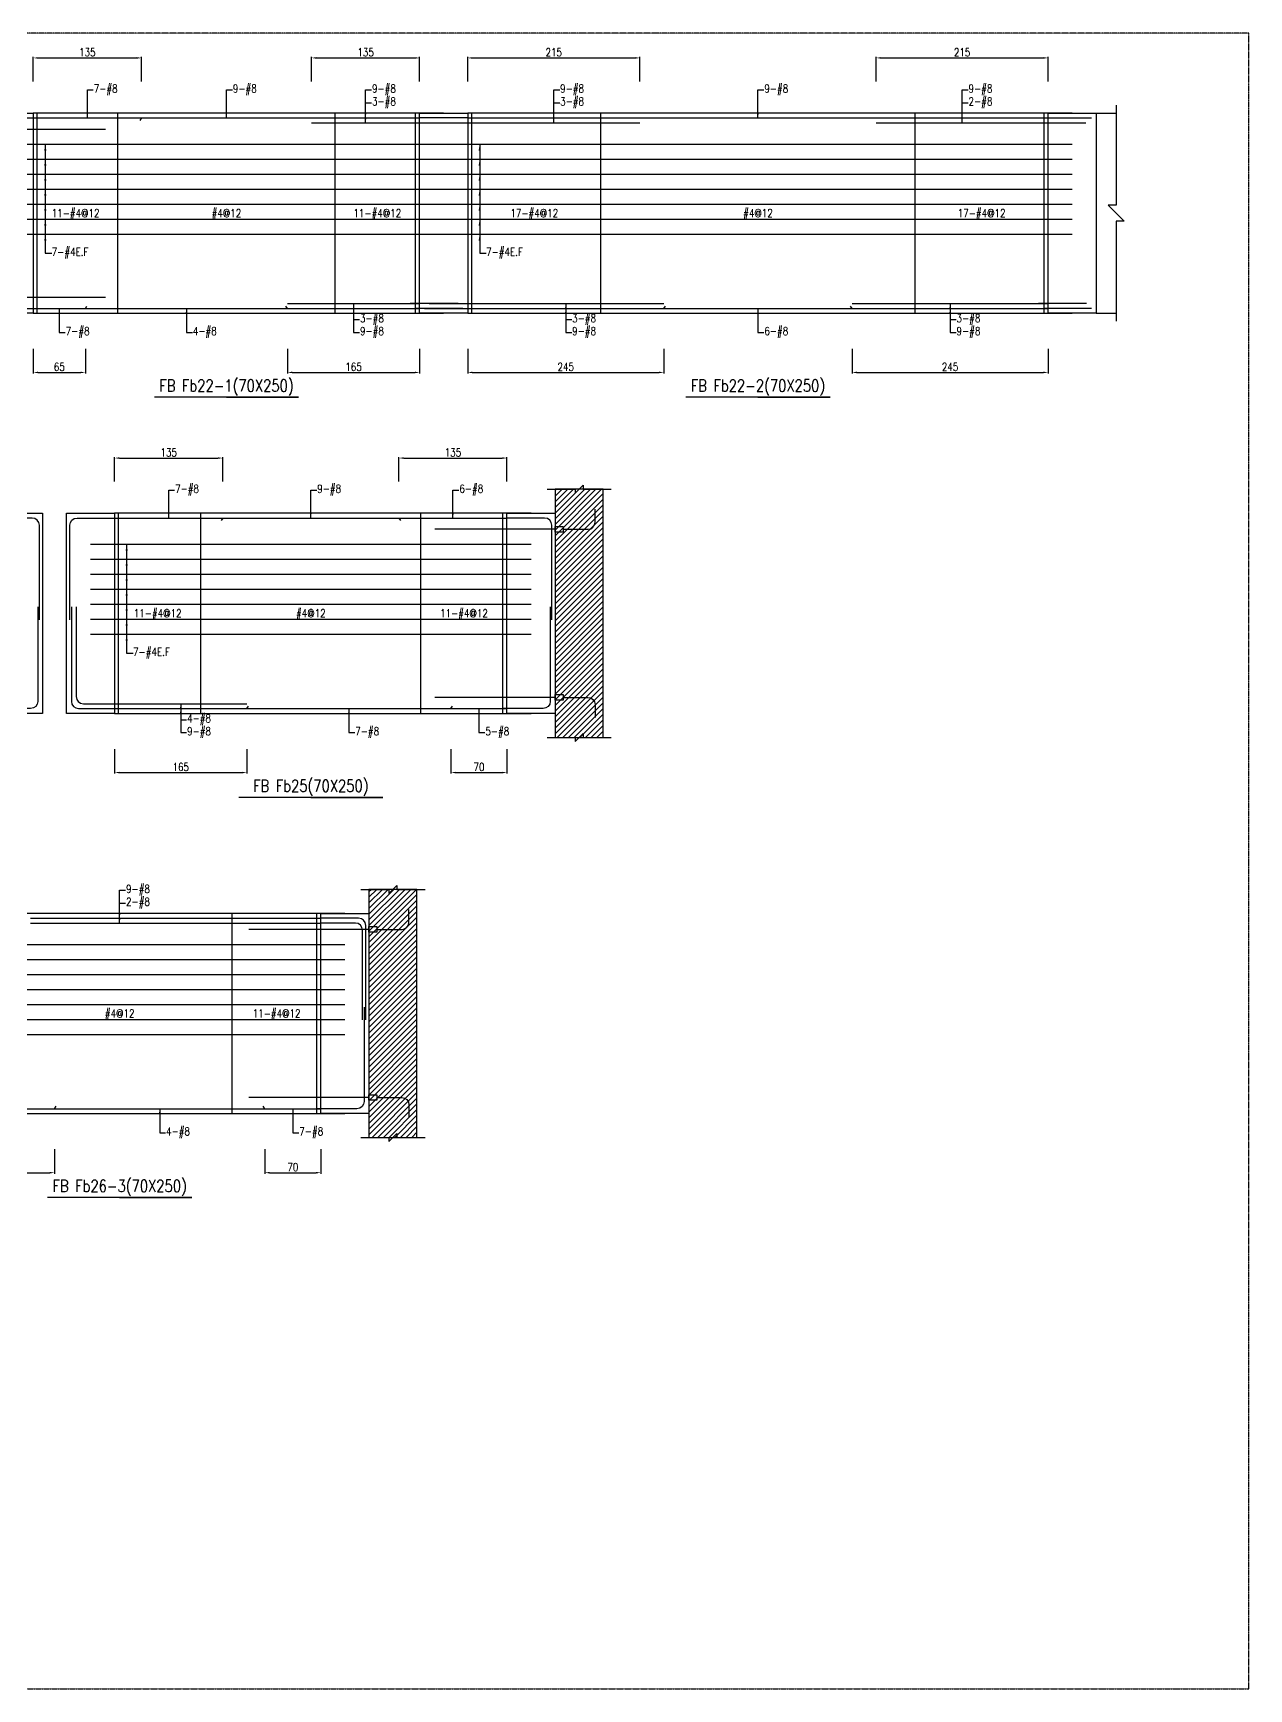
# Model space of a CAD drawing. Header units: millimetres. Extents: x 0 to 84580, y -12276 to 4373.
# Drawn here: x 14627 to 16145, y 0 to 2069 of the extents above; entities that cross this region are included whole.
import ezdxf
from ezdxf.enums import TextEntityAlignment as Align

# ---------------------------------------------------------------- set-up
doc = ezdxf.new("R2010")
doc.units = ezdxf.units.MM
doc.header["$MEASUREMENT"] = 0
doc.linetypes.add('CENTER', pattern=[2, 1.25, -0.25, 0.25, -0.25])
for name, color, linetype in [('S-DIM', 2, 'Continuous'), ('S-GRID', 1, 'CENTER'), ('S-LEADER', 2, 'Continuous'), ('S-RC', 130, 'Continuous'), ('S-REINF', 6, 'Continuous'), ('S-TEXT', 2, 'Continuous'), ('連續壁', 2, 'Continuous')]:
    doc.layers.add(name, color=color, linetype=linetype)
doc.styles.add('CS4', font='romans.shx', dxfattribs={"width": 0.8, "bigfont": 'lsp.shx'})
doc.styles.get("Standard").update_dxf_attribs({"font": 'arial.ttf'})
doc.dimstyles.new('ISO-25', dxfattribs={"dimtxt": 2.5, "dimasz": 2.5, "dimexe": 1.25, "dimexo": 0.625, "dimtad": 1, "dimtxsty": 'Standard', "dimcen": 2.5, "dimadec": 0, "dimazin": 0, "dimtfac": 1, "dimtmove": 0, "dimatfit": 3, "dimfxl": 0, "dimarcsym": 0})
pattern_1 = [(45, (9687, 0), (-3.535534, 3.535534), [])]

# ---------------------------------------------------------------- blocks, each defined once
blk = doc.blocks.new('*D1921')
at = {"layer": 'DEFPOINTS', "color": 0, "transparency": 16777216}
for p in [(14761.9, 2038), (14626.9, 2008), (14761.9, 2008)]:
    blk.add_point(p, dxfattribs=at)
at = {"layer": 'S-DIM', "color": 0, "lineweight": -2, "transparency": 16777216}
for p, q in [((14626.9, 2008.625), (14626.9, 2039.25)), ((14632.9, 2038), (14755.9, 2038)), ((14761.9, 2008.625), (14761.9, 2039.25))]:
    blk.add_line(p, q, dxfattribs=at)
at = {"layer": 'S-DIM', "color": 0, "transparency": 16777216}
for points in [[(14632.9, 2039), (14632.9, 2037), (14626.9, 2038)], [(14755.9, 2039), (14755.9, 2037), (14761.9, 2038)]]:
    blk.add_solid(points, dxfattribs=at)
at = {"layer": 'S-DIM', "color": 0, "transparency": 16777216, "insert": (14694.4, 2045), "char_height": 10, "attachment_point": 5, "style": 'CS4'}
blk.add_mtext('135', dxfattribs=at)
blk = doc.blocks.new('*D1922')
at = {"layer": 'DEFPOINTS', "color": 0, "transparency": 16777216}
for p in [(15109.4, 2038), (14974.4, 2008), (15109.4, 2008)]:
    blk.add_point(p, dxfattribs=at)
at = {"layer": 'S-DIM', "color": 0, "lineweight": -2, "transparency": 16777216}
for p, q in [((14974.4, 2008.625), (14974.4, 2039.25)), ((14980.4, 2038), (15103.4, 2038)), ((15109.4, 2008.625), (15109.4, 2039.25))]:
    blk.add_line(p, q, dxfattribs=at)
at = {"layer": 'S-DIM', "color": 0, "transparency": 16777216}
for points in [[(14980.4, 2039), (14980.4, 2037), (14974.4, 2038)], [(15103.4, 2039), (15103.4, 2037), (15109.4, 2038)]]:
    blk.add_solid(points, dxfattribs=at)
at = {"layer": 'S-DIM', "color": 0, "transparency": 16777216, "insert": (15041.9, 2045), "char_height": 10, "attachment_point": 5, "style": 'CS4'}
blk.add_mtext('135', dxfattribs=at)
blk = doc.blocks.new('*D1923')
at = {"layer": 'DEFPOINTS', "color": 0, "transparency": 16777216}
for p in [(14626.9, 1675), (14691.9, 1675), (14691.9, 1645)]:
    blk.add_point(p, dxfattribs=at)
at = {"layer": 'S-DIM', "color": 0, "lineweight": -2, "transparency": 16777216}
for p, q in [((14626.9, 1674.375), (14626.9, 1643.75)), ((14691.9, 1674.375), (14691.9, 1643.75)), ((14632.9, 1645), (14685.9, 1645))]:
    blk.add_line(p, q, dxfattribs=at)
at = {"layer": 'S-DIM', "color": 0, "transparency": 16777216}
for points in [[(14632.9, 1646), (14632.9, 1644), (14626.9, 1645)], [(14685.9, 1646), (14685.9, 1644), (14691.9, 1645)]]:
    blk.add_solid(points, dxfattribs=at)
at = {"layer": 'S-DIM', "color": 0, "transparency": 16777216, "insert": (14659.4, 1652), "char_height": 10, "attachment_point": 5, "style": 'CS4'}
blk.add_mtext('65', dxfattribs=at)
blk = doc.blocks.new('*D1924')
at = {"layer": 'DEFPOINTS', "color": 0, "transparency": 16777216}
for p in [(14944.4, 1675), (15109.4, 1675), (15109.4, 1645)]:
    blk.add_point(p, dxfattribs=at)
at = {"layer": 'S-DIM', "color": 0, "lineweight": -2, "transparency": 16777216}
for p, q in [((14944.4, 1674.375), (14944.4, 1643.75)), ((15109.4, 1674.375), (15109.4, 1643.75)), ((14950.4, 1645), (15103.4, 1645))]:
    blk.add_line(p, q, dxfattribs=at)
at = {"layer": 'S-DIM', "color": 0, "transparency": 16777216}
for points in [[(14950.4, 1646), (14950.4, 1644), (14944.4, 1645)], [(15103.4, 1646), (15103.4, 1644), (15109.4, 1645)]]:
    blk.add_solid(points, dxfattribs=at)
at = {"layer": 'S-DIM', "color": 0, "transparency": 16777216, "insert": (15026.9, 1652), "char_height": 10, "attachment_point": 5, "style": 'CS4'}
blk.add_mtext('165', dxfattribs=at)
blk = doc.blocks.new('*D1925')
at = {"layer": 'DEFPOINTS', "color": 0, "transparency": 16777216}
for p in [(15384.4, 2038), (15169.4, 2008), (15384.4, 2008)]:
    blk.add_point(p, dxfattribs=at)
at = {"layer": 'S-DIM', "color": 0, "lineweight": -2, "transparency": 16777216}
for p, q in [((15169.4, 2008.625), (15169.4, 2039.25)), ((15175.4, 2038), (15378.4, 2038)), ((15384.4, 2008.625), (15384.4, 2039.25))]:
    blk.add_line(p, q, dxfattribs=at)
at = {"layer": 'S-DIM', "color": 0, "transparency": 16777216}
for points in [[(15175.4, 2039), (15175.4, 2037), (15169.4, 2038)], [(15378.4, 2039), (15378.4, 2037), (15384.4, 2038)]]:
    blk.add_solid(points, dxfattribs=at)
at = {"layer": 'S-DIM', "color": 0, "transparency": 16777216, "insert": (15276.9, 2045), "char_height": 10, "attachment_point": 5, "style": 'CS4'}
blk.add_mtext('215', dxfattribs=at)
blk = doc.blocks.new('*D1926')
at = {"layer": 'DEFPOINTS', "color": 0, "transparency": 16777216}
for p in [(15894.4, 2038), (15679.4, 2008), (15894.4, 2008)]:
    blk.add_point(p, dxfattribs=at)
at = {"layer": 'S-DIM', "color": 0, "lineweight": -2, "transparency": 16777216}
for p, q in [((15679.4, 2008.625), (15679.4, 2039.25)), ((15685.4, 2038), (15888.4, 2038)), ((15894.4, 2008.625), (15894.4, 2039.25))]:
    blk.add_line(p, q, dxfattribs=at)
at = {"layer": 'S-DIM', "color": 0, "transparency": 16777216}
for points in [[(15685.4, 2039), (15685.4, 2037), (15679.4, 2038)], [(15888.4, 2039), (15888.4, 2037), (15894.4, 2038)]]:
    blk.add_solid(points, dxfattribs=at)
at = {"layer": 'S-DIM', "color": 0, "transparency": 16777216, "insert": (15786.9, 2045), "char_height": 10, "attachment_point": 5, "style": 'CS4'}
blk.add_mtext('215', dxfattribs=at)
blk = doc.blocks.new('*D1927')
at = {"layer": 'DEFPOINTS', "color": 0, "transparency": 16777216}
for p in [(15169.4, 1675), (15414.4, 1675), (15414.4, 1645)]:
    blk.add_point(p, dxfattribs=at)
at = {"layer": 'S-DIM', "color": 0, "lineweight": -2, "transparency": 16777216}
for p, q in [((15169.4, 1674.375), (15169.4, 1643.75)), ((15414.4, 1674.375), (15414.4, 1643.75)), ((15175.4, 1645), (15408.4, 1645))]:
    blk.add_line(p, q, dxfattribs=at)
at = {"layer": 'S-DIM', "color": 0, "transparency": 16777216}
for points in [[(15175.4, 1646), (15175.4, 1644), (15169.4, 1645)], [(15408.4, 1646), (15408.4, 1644), (15414.4, 1645)]]:
    blk.add_solid(points, dxfattribs=at)
at = {"layer": 'S-DIM', "color": 0, "transparency": 16777216, "insert": (15291.9, 1652), "char_height": 10, "attachment_point": 5, "style": 'CS4'}
blk.add_mtext('245', dxfattribs=at)
blk = doc.blocks.new('*D1928')
at = {"layer": 'DEFPOINTS', "color": 0, "transparency": 16777216}
for p in [(15649.4, 1675), (15894.4, 1675), (15894.4, 1645)]:
    blk.add_point(p, dxfattribs=at)
at = {"layer": 'S-DIM', "color": 0, "lineweight": -2, "transparency": 16777216}
for p, q in [((15649.4, 1674.375), (15649.4, 1643.75)), ((15894.4, 1674.375), (15894.4, 1643.75)), ((15655.4, 1645), (15888.4, 1645))]:
    blk.add_line(p, q, dxfattribs=at)
at = {"layer": 'S-DIM', "color": 0, "transparency": 16777216}
for points in [[(15655.4, 1646), (15655.4, 1644), (15649.4, 1645)], [(15888.4, 1646), (15888.4, 1644), (15894.4, 1645)]]:
    blk.add_solid(points, dxfattribs=at)
at = {"layer": 'S-DIM', "color": 0, "transparency": 16777216, "insert": (15771.9, 1652), "char_height": 10, "attachment_point": 5, "style": 'CS4'}
blk.add_mtext('245', dxfattribs=at)
blk = doc.blocks.new('*D1962')
at = {"layer": 'DEFPOINTS', "color": 0, "transparency": 16777216}
for p in [(14863.5, 1538), (14728.5, 1508), (14863.5, 1508)]:
    blk.add_point(p, dxfattribs=at)
at = {"layer": 'S-DIM', "color": 0, "lineweight": -2, "transparency": 16777216}
for p, q in [((14728.5, 1508.625), (14728.5, 1539.25)), ((14734.5, 1538), (14857.5, 1538)), ((14863.5, 1508.625), (14863.5, 1539.25))]:
    blk.add_line(p, q, dxfattribs=at)
at = {"layer": 'S-DIM', "color": 0, "transparency": 16777216}
for points in [[(14734.5, 1539), (14734.5, 1537), (14728.5, 1538)], [(14857.5, 1539), (14857.5, 1537), (14863.5, 1538)]]:
    blk.add_solid(points, dxfattribs=at)
at = {"layer": 'S-DIM', "color": 0, "transparency": 16777216, "insert": (14796, 1545), "char_height": 10, "attachment_point": 5, "style": 'CS4'}
blk.add_mtext('135', dxfattribs=at)
blk = doc.blocks.new('*D1963')
at = {"layer": 'DEFPOINTS', "color": 0, "transparency": 16777216}
for p in [(15218.5, 1538), (15083.5, 1508), (15218.5, 1508)]:
    blk.add_point(p, dxfattribs=at)
at = {"layer": 'S-DIM', "color": 0, "lineweight": -2, "transparency": 16777216}
for p, q in [((15083.5, 1508.625), (15083.5, 1539.25)), ((15089.5, 1538), (15212.5, 1538)), ((15218.5, 1508.625), (15218.5, 1539.25))]:
    blk.add_line(p, q, dxfattribs=at)
at = {"layer": 'S-DIM', "color": 0, "transparency": 16777216}
for points in [[(15089.5, 1539), (15089.5, 1537), (15083.5, 1538)], [(15212.5, 1539), (15212.5, 1537), (15218.5, 1538)]]:
    blk.add_solid(points, dxfattribs=at)
at = {"layer": 'S-DIM', "color": 0, "transparency": 16777216, "insert": (15151, 1545), "char_height": 10, "attachment_point": 5, "style": 'CS4'}
blk.add_mtext('135', dxfattribs=at)
blk = doc.blocks.new('*D1964')
at = {"layer": 'DEFPOINTS', "color": 0, "transparency": 16777216}
for p in [(14728.5, 1175), (14893.5, 1175), (14893.5, 1145)]:
    blk.add_point(p, dxfattribs=at)
at = {"layer": 'S-DIM', "color": 0, "lineweight": -2, "transparency": 16777216}
for p, q in [((14728.5, 1174.375), (14728.5, 1143.75)), ((14893.5, 1174.375), (14893.5, 1143.75)), ((14734.5, 1145), (14887.5, 1145))]:
    blk.add_line(p, q, dxfattribs=at)
at = {"layer": 'S-DIM', "color": 0, "transparency": 16777216}
for points in [[(14734.5, 1146), (14734.5, 1144), (14728.5, 1145)], [(14887.5, 1146), (14887.5, 1144), (14893.5, 1145)]]:
    blk.add_solid(points, dxfattribs=at)
at = {"layer": 'S-DIM', "color": 0, "transparency": 16777216, "insert": (14811, 1152), "char_height": 10, "attachment_point": 5, "style": 'CS4'}
blk.add_mtext('165', dxfattribs=at)
blk = doc.blocks.new('*D1965')
at = {"layer": 'DEFPOINTS', "color": 0, "transparency": 16777216}
for p in [(15148.5, 1175), (15218.5, 1175), (15218.5, 1145)]:
    blk.add_point(p, dxfattribs=at)
at = {"layer": 'S-DIM', "color": 0, "lineweight": -2, "transparency": 16777216}
for p, q in [((15148.5, 1174.375), (15148.5, 1143.75)), ((15218.5, 1174.375), (15218.5, 1143.75)), ((15154.5, 1145), (15212.5, 1145))]:
    blk.add_line(p, q, dxfattribs=at)
at = {"layer": 'S-DIM', "color": 0, "transparency": 16777216}
for points in [[(15154.5, 1146), (15154.5, 1144), (15148.5, 1145)], [(15212.5, 1146), (15212.5, 1144), (15218.5, 1145)]]:
    blk.add_solid(points, dxfattribs=at)
at = {"layer": 'S-DIM', "color": 0, "transparency": 16777216, "insert": (15183.5, 1152), "char_height": 10, "attachment_point": 5, "style": 'CS4'}
blk.add_mtext('70', dxfattribs=at)
blk = doc.blocks.new('*D1960')
at = {"layer": 'DEFPOINTS', "color": 0, "transparency": 16777216}
for p in [(14483.4, 675), (14653.4, 675), (14653.4, 645)]:
    blk.add_point(p, dxfattribs=at)
at = {"layer": 'S-DIM', "color": 0, "lineweight": -2, "transparency": 16777216}
for p, q in [((14483.4, 674.375), (14483.4, 643.75)), ((14653.4, 674.375), (14653.4, 643.75)), ((14489.4, 645), (14647.4, 645))]:
    blk.add_line(p, q, dxfattribs=at)
at = {"layer": 'S-DIM', "color": 0, "transparency": 16777216}
for points in [[(14489.4, 646), (14489.4, 644), (14483.4, 645)], [(14647.4, 646), (14647.4, 644), (14653.4, 645)]]:
    blk.add_solid(points, dxfattribs=at)
at = {"layer": 'S-DIM', "color": 0, "transparency": 16777216, "insert": (14568.4, 652), "char_height": 10, "attachment_point": 5, "style": 'CS4'}
blk.add_mtext('170', dxfattribs=at)
blk = doc.blocks.new('*D1961')
at = {"layer": 'DEFPOINTS', "color": 0, "transparency": 16777216}
for p in [(14916.1, 675), (14986.1, 675), (14986.1, 645)]:
    blk.add_point(p, dxfattribs=at)
at = {"layer": 'S-DIM', "color": 0, "lineweight": -2, "transparency": 16777216}
for p, q in [((14916.1, 674.375), (14916.1, 643.75)), ((14986.1, 674.375), (14986.1, 643.75)), ((14922.1, 645), (14980.1, 645))]:
    blk.add_line(p, q, dxfattribs=at)
at = {"layer": 'S-DIM', "color": 0, "transparency": 16777216}
for points in [[(14922.1, 646), (14922.1, 644), (14916.1, 645)], [(14980.1, 646), (14980.1, 644), (14986.1, 645)]]:
    blk.add_solid(points, dxfattribs=at)
at = {"layer": 'S-DIM', "color": 0, "transparency": 16777216, "insert": (14951.1, 652), "char_height": 10, "attachment_point": 5, "style": 'CS4'}
blk.add_mtext('70', dxfattribs=at)

msp = doc.modelspace()

# ---------------------------------------------------------------- hatches: boundary and pattern name
at = {"layer": '連續壁'}
h = msp.add_hatch(dxfattribs=at)
h.set_pattern_fill('ANSI31', color=256, scale=40, style=0)
h.set_pattern_definition(pattern_1)
h.paths.add_polyline_path([(15278.5, 1189), (15338.5, 1189), (15338.5, 1499), (15278.5, 1499)], flags=16)
h = msp.add_hatch(dxfattribs=at)
h.set_pattern_fill('ANSI31', color=256, scale=40, style=0)
h.set_pattern_definition(pattern_1)
h.paths.add_polyline_path([(15046.1, 689), (15106.1, 689), (15106.1, 999), (15046.1, 999)], flags=16)

# ---------------------------------------------------------------- linework, layer by layer
for p, q in [((15954.4, 1969), (15979.4, 1969)), ((15954.4, 1719), (15979.4, 1719))]:
    msp.add_line(p, q)
at = {"layer": 'S-GRID'}
msp.add_lwpolyline([(12916, 0), (16145, 0), (16145, 2069), (12916, 2069), (12916, 0)], dxfattribs=at)
at = {"layer": 'S-RC'}
for points in [[(14626.9, 1719), (14566.9, 1719), (14566.9, 1969), (14626.9, 1969), (14626.9, 1719)], [(15139.4, 1969), (14626.9, 1969)], [(15169.4, 1719), (15109.4, 1719), (15109.4, 1969), (15169.4, 1969), (15169.4, 1719)], [(15169.4, 1719), (15109.4, 1719), (15109.4, 1969), (15169.4, 1969), (15169.4, 1719)], [(15924.4, 1969), (15169.4, 1969)], [(15954.4, 1719), (15894.4, 1719), (15894.4, 1969), (15954.4, 1969), (15954.4, 1719)], [(15979.4, 1979), (15979.4, 1854), (15969.4, 1854), (15989.4, 1834), (15979.4, 1834), (15979.4, 1709)], [(14566.9, 1949), (14716.9, 1949)], [(14566.9, 1739), (14716.9, 1739)], [(14626.9, 1719), (15139.4, 1719)], [(15169.4, 1719), (15924.4, 1719)], [(14868.15, 1614), (14958.15, 1614), (14778.15, 1614)], [(15531.9, 1614), (15621.9, 1614), (15441.9, 1614)], [(15268.5, 1499), (15303.5, 1498.993), (15303.499, 1493.993), (15313.501, 1503.991), (15313.5, 1498.991), (15348.5, 1498.984)], [(15278.5, 1189), (15338.5, 1189), (15338.5, 1499), (15278.5, 1499), (15278.5, 1189)], [(14638.5, 1219), (14578.5, 1219), (14578.5, 1469), (14638.5, 1469), (14638.5, 1219)], [(14728.5, 1219), (14668.5, 1219), (14668.5, 1469), (14728.5, 1469), (14728.5, 1219)], [(15248.5, 1469), (14728.5, 1469)], [(15278.5, 1219), (15218.5, 1219), (15218.5, 1469), (15278.5, 1469), (15278.5, 1219)], [(15278.5, 1449), (15128.5, 1449)], [(15278.5, 1452.5), (15288.5, 1452.5), (15288.5, 1445.5), (15278.5, 1445.5), (15278.5, 1452.5)], [(15278.5, 1242.5), (15288.5, 1242.5), (15288.5, 1235.5), (15278.5, 1235.5), (15278.5, 1242.5)], [(15278.5, 1239), (15128.5, 1239)], [(14728.5, 1219), (15248.5, 1219)], [(15268.5, 1189), (15303.5, 1188.993), (15303.499, 1183.993), (15313.501, 1193.991), (15313.5, 1188.991), (15348.5, 1188.984)], [(14973.5, 1114), (15063.5, 1114), (14883.5, 1114)], [(15036.1, 999), (15071.1, 998.993), (15071.099, 993.993), (15081.101, 1003.991), (15081.1, 998.991), (15116.1, 998.984)], [(15046.1, 689), (15106.1, 689), (15106.1, 999), (15046.1, 999), (15046.1, 689)], [(15016.1, 969), (14483.4, 969)], [(15046.1, 719), (14986.1, 719), (14986.1, 969), (15046.1, 969), (15046.1, 719)], [(15046.1, 952.5), (15056.1, 952.5), (15056.1, 945.5), (15046.1, 945.5), (15046.1, 952.5)], [(15046.1, 949), (14896.1, 949)], [(15046.1, 739), (14896.1, 739)], [(15046.1, 742.5), (15056.1, 742.5), (15056.1, 735.5), (15046.1, 735.5), (15046.1, 742.5)], [(14483.4, 719), (15016.1, 719)], [(15036.1, 689), (15071.1, 688.993), (15071.099, 683.993), (15081.101, 693.991), (15081.1, 688.991), (15116.1, 688.984)], [(14734.75, 614), (14824.75, 614), (14644.75, 614)]]:
    msp.add_lwpolyline(points, dxfattribs=at)
for points in [[(15288.5, 1449), (15319.5, 1449, 0.41421356), (15328.5, 1458), (15328.5, 1474)], [(15288.5, 1239), (15319.5, 1239, -0.41421356), (15328.5, 1230), (15328.5, 1214)], [(15056.1, 949), (15087.1, 949, 0.41421356), (15096.1, 958), (15096.1, 974)], [(15056.1, 739), (15087.1, 739, -0.41421356), (15096.1, 730), (15096.1, 714)]]:
    msp.add_lwpolyline(points, format="xyb", dxfattribs=at)
at = {"layer": 'S-REINF', "color": 1}
for points in [[(14631.9, 1719), (14631.9, 1969)], [(14732.525, 1719), (14732.525, 1969)], [(15003.775, 1719), (15003.775, 1969)], [(15104.4, 1719), (15104.4, 1969)], [(15174.4, 1719), (15174.4, 1969)], [(15335.65, 1719), (15335.65, 1969)], [(15728.15, 1719), (15728.15, 1969)], [(15889.4, 1719), (15889.4, 1969)], [(14596.9, 1930.25), (15139.4, 1930.25)], [(15139.4, 1930.25), (15924.4, 1930.25)], [(14596.9, 1911.5), (15139.4, 1911.5)], [(15139.4, 1911.5), (15924.4, 1911.5)], [(14596.9, 1892.75), (15139.4, 1892.75)], [(15139.4, 1892.75), (15924.4, 1892.75)], [(14596.9, 1874), (15139.4, 1874)], [(15139.4, 1874), (15924.4, 1874)], [(14596.9, 1855.25), (15139.4, 1855.25)], [(15139.4, 1855.25), (15924.4, 1855.25)], [(14596.9, 1836.5), (15139.4, 1836.5)], [(15139.4, 1836.5), (15924.4, 1836.5)], [(14596.9, 1817.75), (15139.4, 1817.75)], [(15139.4, 1817.75), (15924.4, 1817.75)], [(14733.5, 1219), (14733.5, 1469)], [(14836, 1219), (14836, 1469)], [(15111, 1219), (15111, 1469)], [(15213.5, 1219), (15213.5, 1469)], [(14698.5, 1430.25), (15248.5, 1430.25)], [(14698.5, 1411.5), (15248.5, 1411.5)], [(14698.5, 1392.75), (15248.5, 1392.75)], [(14698.5, 1374), (15248.5, 1374)], [(14698.5, 1355.25), (15248.5, 1355.25)], [(14698.5, 1336.5), (15248.5, 1336.5)], [(14698.5, 1317.75), (15248.5, 1317.75)], [(14875.41, 719), (14875.41, 969)], [(14981.08, 719), (14981.08, 969)], [(14453.4, 930.25), (15016.1, 930.25)], [(14453.4, 911.5), (15016.1, 911.5)], [(14453.4, 892.75), (15016.1, 892.75)], [(14453.4, 874), (15016.1, 874)], [(14453.4, 855.25), (15016.1, 855.25)], [(14453.4, 836.5), (15016.1, 836.5)], [(14453.4, 817.75), (15016.1, 817.75)]]:
    msp.add_lwpolyline(points, dxfattribs=at)
at = {"layer": 'S-REINF'}
for points in [[(14570.9, 1836), (14570.9, 1954, -0.41421356), (14579.9, 1963), (14626.9, 1963)], [(14572.9, 1852), (14572.9, 1734, 0.41421356), (14581.9, 1725), (14626.9, 1725)], [(14634.5, 1336), (14634.5, 1454, 0.41421356), (14625.5, 1463), (14578.5, 1463)], [(14672.5, 1336), (14672.5, 1454, -0.41421356), (14681.5, 1463), (14728.5, 1463)], [(15274.5, 1336), (15274.5, 1454, 0.41421356), (15265.5, 1463), (15218.5, 1463)], [(14632.5, 1352), (14632.5, 1234, -0.41421356), (14623.5, 1225), (14572.5, 1225)], [(14674.5, 1352), (14674.5, 1234, 0.41421356), (14683.5, 1225), (14728.5, 1225)], [(14680.5, 1352), (14680.5, 1240, 0.41421356), (14689.5, 1231), (14728.5, 1231)], [(15272.5, 1352), (15272.5, 1234, -0.41421356), (15263.5, 1225), (15212.5, 1225)], [(15042.1, 836), (15042.1, 954, 0.41421356), (15033.1, 963), (14986.1, 963)], [(15038.1, 836), (15038.1, 948, 0.41421356), (15029.1, 957), (14986.1, 957)], [(15040.1, 852), (15040.1, 734, -0.41421356), (15031.1, 725), (14980.1, 725)]]:
    msp.add_lwpolyline(points, format="xyb", dxfattribs=at)
for points in [[(14626.9, 1963), (14761.9, 1963)], [(14761.9, 1963), (14759.9, 1960)], [(14761.9, 1963), (14974.4, 1963)], [(14974.4, 1963), (15109.4, 1963)], [(14974.4, 1957), (15384.4, 1957)], [(15169.4, 1963), (15109.4, 1963)], [(15169.4, 1963), (15384.4, 1963)], [(15384.4, 1963), (15679.4, 1963)], [(15679.4, 1963), (15948.4, 1963)], [(15679.4, 1957), (15941.4, 1957)], [(14626.9, 1725), (14691.9, 1725)], [(14691.9, 1725), (14693.9, 1728)], [(14691.9, 1725), (14944.4, 1725)], [(14944.4, 1725), (14942.4, 1728)], [(14944.4, 1731), (15109.4, 1731)], [(14944.4, 1725), (15109.4, 1725)], [(15157.4, 1731), (15097.4, 1731)], [(15163.4, 1725), (15103.4, 1725)], [(15115.4, 1725), (15169.4, 1725)], [(15121.4, 1731), (15169.4, 1731)], [(15169.4, 1731), (15414.4, 1731)], [(15169.4, 1725), (15414.4, 1725)], [(15414.4, 1725), (15416.4, 1728)], [(15414.4, 1725), (15649.4, 1725)], [(15649.4, 1725), (15647.4, 1728)], [(15649.4, 1731), (15894.4, 1731)], [(15649.4, 1725), (15894.4, 1725)], [(15942.4, 1731), (15882.4, 1731)], [(15948.4, 1725), (15888.4, 1725)], [(14728.5, 1463), (14863.5, 1463)], [(14863.5, 1463), (14861.5, 1460)], [(14863.5, 1463), (15083.5, 1463)], [(15083.5, 1463), (15085.5, 1460)], [(15083.5, 1463), (15218.5, 1463)], [(14728.5, 1231), (14893.5, 1231)], [(14728.5, 1225), (14893.5, 1225)], [(14893.5, 1225), (14895.5, 1228)], [(14893.5, 1225), (15148.5, 1225)], [(15148.5, 1225), (15150.5, 1228)], [(15148.5, 1225), (15218.5, 1225)], [(14623.4, 963), (14986.1, 963)], [(14623.4, 957), (14986.1, 957)], [(14483.4, 725), (14653.4, 725)], [(14653.4, 725), (14655.4, 728)], [(14653.4, 725), (14916.1, 725)], [(14916.1, 725), (14914.1, 728)], [(14916.1, 725), (14986.1, 725)]]:
    msp.add_lwpolyline(points, dxfattribs=at)

# ---------------------------------------------------------------- texts
at = {"layer": 'S-LEADER', "char_height": 10, "attachment_point": 4, "style": 'CS4'}
for s, insert in [('7-#8', (14702.4, 1998)), ('9-#8', (14876.15, 1998)), ('9-#8', (15049.9, 1998)), ('3-#8', (15049.9, 1982)), ('9-#8', (15284.9, 1998)), ('3-#8', (15284.9, 1982)), ('9-#8', (15539.9, 1998)), ('9-#8', (15794.9, 1998)), ('2-#8', (15794.9, 1982)), ('3-#8', (15034.9, 1711)), ('3-#8', (15299.9, 1711)), ('3-#8', (15779.9, 1711)), ('7-#8', (14667.4, 1695)), ('4-#8', (14826.15, 1695)), ('9-#8', (15034.9, 1695)), ('9-#8', (15299.9, 1695)), ('6-#8', (15539.9, 1695)), ('9-#8', (15779.9, 1695)), ('7-#8', (14804, 1498)), ('9-#8', (14981.5, 1498)), ('6-#8', (15159, 1498)), ('4-#8', (14819, 1211)), ('9-#8', (14819, 1195)), ('7-#8', (15029, 1195)), ('5-#8', (15191.5, 1195)), ('9-#8', (14742.75, 998)), ('2-#8', (14742.75, 982)), ('4-#8', (14792.75, 695)), ('7-#8', (14959.1, 695))]:
    msp.add_mtext(s, dxfattribs=dict(at, insert=insert))
at = {"layer": 'S-LEADER', "color": 3, "char_height": 10, "attachment_point": 4, "style": 'CS4'}
for insert in [(14649.9, 1794), (15192.4, 1794), (14751.5, 1294)]:
    msp.add_mtext('7-#4E.F', dxfattribs=dict(at, insert=insert))
at = {"layer": 'S-RC', "style": 'CS4', "width": 0.8}
for s, p in [('FB Fb22-1(70X250)', (14868.15, 1621)), ('FB Fb22-2(70X250)', (15531.9, 1621)), ('FB Fb25(70X250)', (14973.5, 1121)), ('FB Fb26-3(70X250)', (14734.75, 621))]:
    msp.add_text(s, height=15, dxfattribs=at).set_placement(p, align=Align.CENTER)
at = {"layer": 'S-TEXT', "color": 1, "style": 'CS4', "width": 0.8}
for s, p in [('11-#4@12', (14679.712, 1839)), ('#4@12', (14868.15, 1839)), ('11-#4@12', (15056.587, 1839)), ('17-#4@12', (15252.525, 1839)), ('#4@12', (15531.9, 1839)), ('17-#4@12', (15811.275, 1839)), ('11-#4@12', (14782.25, 1339)), ('#4@12', (14973.5, 1339)), ('11-#4@12', (15164.75, 1339)), ('#4@12', (14734.74, 839)), ('11-#4@12', (14930.745, 839))]:
    msp.add_text(s, height=10, dxfattribs=at).set_placement(p, align=Align.CENTER)

# ---------------------------------------------------------------- dimensions: what is measured, and where the dimension line sits
at = {"layer": 'S-DIM'}
for p1, p2, distance, picture, middle in [((14626.9, 2008), (14761.9, 2008), 30, '*D1921', (14694.4, 2045)), ((14974.4, 2008), (15109.4, 2008), 30, '*D1922', (15041.9, 2045)), ((15169.4, 2008), (15384.4, 2008), 30, '*D1925', (15276.9, 2045)), ((15679.4, 2008), (15894.4, 2008), 30, '*D1926', (15786.9, 2045)), ((14626.9, 1675), (14691.9, 1675), -30, '*D1923', (14659.4, 1652)), ((14944.4, 1675), (15109.4, 1675), -30, '*D1924', (15026.9, 1652)), ((15169.4, 1675), (15414.4, 1675), -30, '*D1927', (15291.9, 1652)), ((15649.4, 1675), (15894.4, 1675), -30, '*D1928', (15771.9, 1652)), ((14728.5, 1508), (14863.5, 1508), 30, '*D1962', (14796, 1545)), ((15083.5, 1508), (15218.5, 1508), 30, '*D1963', (15151, 1545)), ((14728.5, 1175), (14893.5, 1175), -30, '*D1964', (14811, 1152)), ((15148.5, 1175), (15218.5, 1175), -30, '*D1965', (15183.5, 1152)), ((14483.4, 675), (14653.4, 675), -30, '*D1960', (14568.4, 652)), ((14916.1, 675), (14986.1, 675), -30, '*D1961', (14951.1, 652))]:
    dim = msp.add_aligned_dim(p1=p1, p2=p2, distance=distance, dimstyle='ISO-25', override={"dimtxt": 10, "dimasz": 6, "dimgap": 2, "dimtxsty": 'CS4'}, dxfattribs=at)
    dim.commit()
    dim.dimension.update_dxf_attribs({"geometry": picture, "text_midpoint": middle})

# ---------------------------------------------------------------- leaders
at = {"layer": 'S-LEADER', "annotation_type": 0, "has_hookline": 1, "hookline_direction": 0}
for points, override, text_width in [([(14694.4, 1963), (14694.4, 1998), (14701.775, 1998)], {"dimasz": 6, "dimtad": 0}, 30.857), ([(14868.15, 1963), (14868.15, 1998), (14875.525, 1998)], {"dimasz": 6, "dimtad": 0}, 30.857), ([(15041.9, 1963), (15041.9, 1998), (15049.275, 1998)], {"dimasz": 6, "dimtad": 0}, 30.857), ([(15276.9, 1963), (15276.9, 1998), (15284.275, 1998)], {"dimasz": 6, "dimtad": 0}, 30.857), ([(15531.9, 1963), (15531.9, 1998), (15539.275, 1998)], {"dimasz": 6, "dimtad": 0}, 30.857), ([(15786.9, 1963), (15786.9, 1998), (15794.275, 1998)], {"dimasz": 6, "dimtad": 0}, 30.857), ([(15041.9, 1957), (15041.9, 1982), (15049.275, 1982)], {"dimasz": 6, "dimtad": 0}, 30.857), ([(15276.9, 1957), (15276.9, 1982), (15284.275, 1982)], {"dimasz": 6, "dimtad": 0}, 30.857), ([(15786.9, 1957), (15786.9, 1982), (15794.275, 1982)], {"dimasz": 6, "dimtad": 0}, 30.857), ([(14641.9, 1817.75), (14641.9, 1794), (14649.275, 1794)], {"dimasz": 8, "dimtad": 0}, 49.524), ([(15184.4, 1817.75), (15184.4, 1794), (15191.775, 1794)], {"dimasz": 8, "dimtad": 0}, 49.524), ([(14659.4, 1725), (14659.4, 1695), (14666.775, 1695)], {"dimasz": 6, "dimtad": 0}, 30.857), ([(14818.15, 1725), (14818.15, 1695), (14825.525, 1695)], {"dimasz": 6, "dimtad": 0}, 30.857), ([(15026.9, 1731), (15026.9, 1711), (15034.275, 1711)], {"dimasz": 6, "dimtad": 0}, 30.857), ([(15026.9, 1725), (15026.9, 1695), (15034.275, 1695)], {"dimasz": 6, "dimtad": 0}, 30.857), ([(15291.9, 1731), (15291.9, 1711), (15299.275, 1711)], {"dimasz": 6, "dimtad": 0}, 30.857), ([(15291.9, 1725), (15291.9, 1695), (15299.275, 1695)], {"dimasz": 6, "dimtad": 0}, 30.857), ([(15531.9, 1725), (15531.9, 1695), (15539.275, 1695)], {"dimasz": 6, "dimtad": 0}, 30.476), ([(15771.9, 1731), (15771.9, 1711), (15779.275, 1711)], {"dimasz": 6, "dimtad": 0}, 30.857), ([(15771.9, 1725), (15771.9, 1695), (15779.275, 1695)], {"dimasz": 6, "dimtad": 0}, 30.857), ([(14796, 1463), (14796, 1498), (14803.375, 1498)], {"dimasz": 6, "dimtad": 0}, 30.857), ([(14973.5, 1463), (14973.5, 1498), (14980.875, 1498)], {"dimasz": 6, "dimtad": 0}, 30.857), ([(15151, 1463), (15151, 1498), (15158.375, 1498)], {"dimasz": 6, "dimtad": 0}, 30.476), ([(14743.5, 1317.75), (14743.5, 1294), (14750.875, 1294)], {"dimasz": 8, "dimtad": 0}, 49.524), ([(14811, 1231), (14811, 1211), (14818.375, 1211)], {"dimasz": 6, "dimtad": 0}, 30.857), ([(14811, 1225), (14811, 1195), (14818.375, 1195)], {"dimasz": 6, "dimtad": 0}, 30.857), ([(15021, 1225), (15021, 1195), (15028.375, 1195)], {"dimasz": 6, "dimtad": 0}, 30.857), ([(15183.5, 1225), (15183.5, 1195), (15190.875, 1195)], {"dimasz": 6, "dimtad": 0}, 30.857), ([(14734.75, 963), (14734.75, 998), (14742.125, 998)], {"dimasz": 6, "dimtad": 0}, 30.857), ([(14734.75, 957), (14734.75, 982), (14742.125, 982)], {"dimasz": 6, "dimtad": 0}, 30.857), ([(14784.75, 725), (14784.75, 695), (14792.125, 695)], {"dimasz": 6, "dimtad": 0}, 30.857), ([(14951.1, 725), (14951.1, 695), (14958.475, 695)], {"dimasz": 6, "dimtad": 0}, 30.857)]:
    msp.add_leader(points, dimstyle='ISO-25', override=override, dxfattribs=dict(at, text_width=text_width))
at = {"layer": 'S-LEADER'}
for points in [[(14641.9, 1930.25), (14641.9, 1794), (14649.9, 1794)], [(15184.4, 1930.25), (15184.4, 1794), (15192.4, 1794)], [(14641.9, 1911.5), (14641.9, 1794), (14649.9, 1794)], [(15184.4, 1911.5), (15184.4, 1794), (15192.4, 1794)], [(14641.9, 1892.75), (14641.9, 1794), (14649.9, 1794)], [(15184.4, 1892.75), (15184.4, 1794), (15192.4, 1794)], [(14641.9, 1874), (14641.9, 1794), (14649.9, 1794)], [(15184.4, 1874), (15184.4, 1794), (15192.4, 1794)], [(14641.9, 1855.25), (14641.9, 1794), (14649.9, 1794)], [(15184.4, 1855.25), (15184.4, 1794), (15192.4, 1794)], [(14641.9, 1836.5), (14641.9, 1794), (14649.9, 1794)], [(15184.4, 1836.5), (15184.4, 1794), (15192.4, 1794)], [(14743.5, 1430.25), (14743.5, 1294), (14751.5, 1294)], [(14743.5, 1411.5), (14743.5, 1294), (14751.5, 1294)], [(14743.5, 1392.75), (14743.5, 1294), (14751.5, 1294)], [(14743.5, 1374), (14743.5, 1294), (14751.5, 1294)], [(14743.5, 1355.25), (14743.5, 1294), (14751.5, 1294)], [(14743.5, 1336.5), (14743.5, 1294), (14751.5, 1294)]]:
    msp.add_leader(points, dimstyle='ISO-25', override={"dimasz": 8}, dxfattribs=at)

doc.saveas('drawing.dxf')
